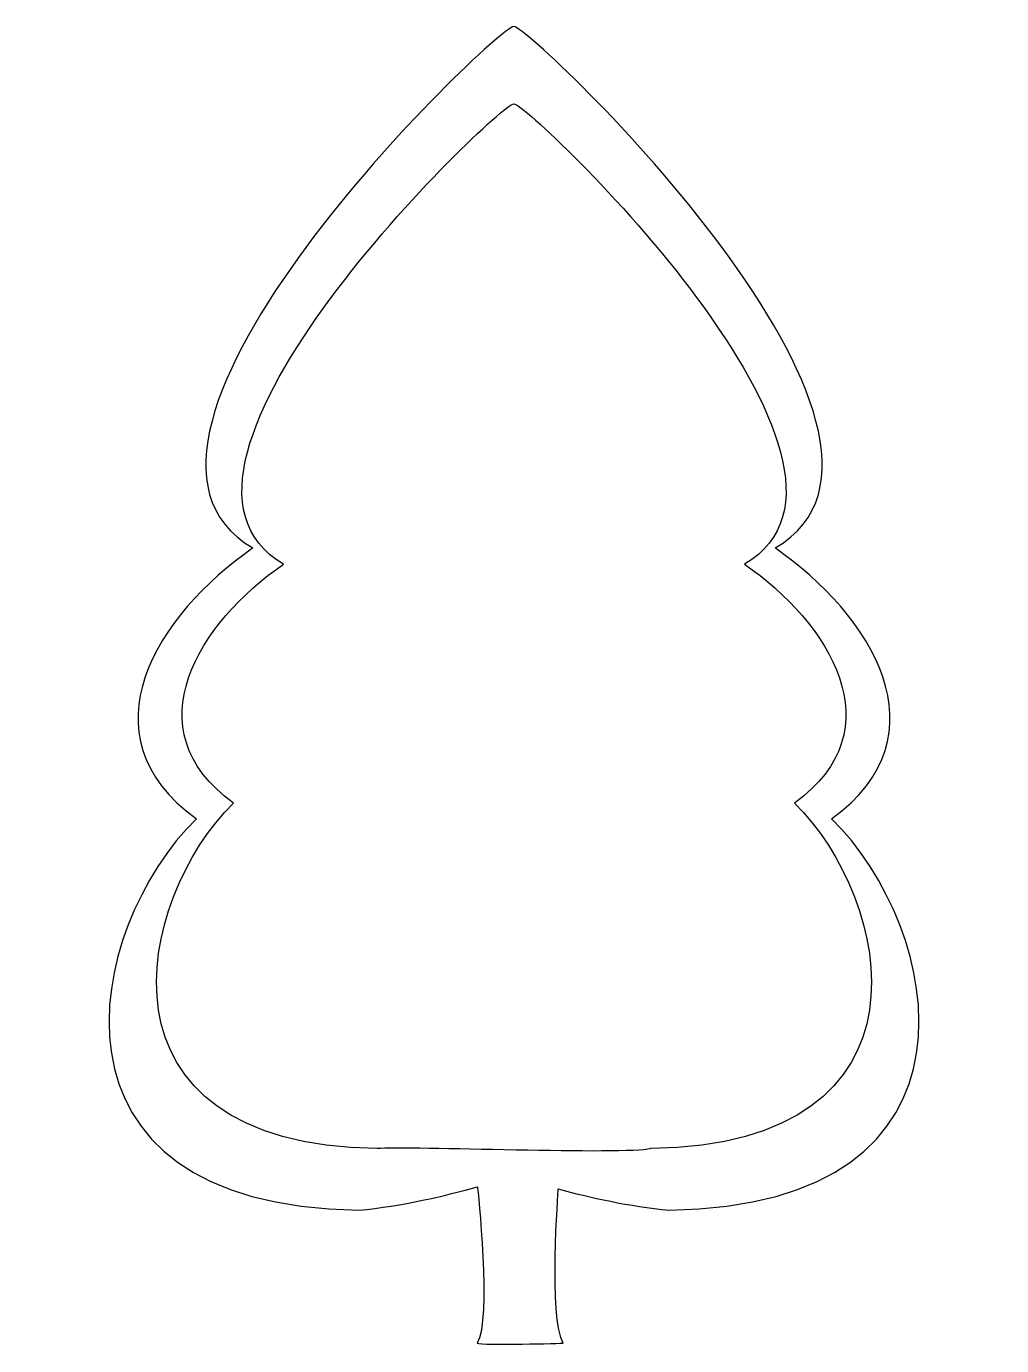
# Model space of a CAD drawing. Header units: centimetres. Extents: x -5.8 to 5.8, y -7.8 to 7.8.
import ezdxf

# ---------------------------------------------------------------- set-up
doc = ezdxf.new("R2010")
doc.units = ezdxf.units.CM
doc.header["$MEASUREMENT"] = 0
doc.layers.add('Camada 1', color=7, linetype='Continuous')

msp = doc.modelspace()

# ---------------------------------------------------------------- linework, layer by layer
at = {"layer": 'Camada 1'}
for points, knots in [([(0.58108, -7.76199), (0.58108, -7.76199), (-0.37727, -7.79067), (-0.4355, -7.76199), (-0.4355, -7.76199), (-0.26119, -7.50077), (-0.43084, -5.91747), (-0.43084, -5.91747), (-0.43084, -5.91747), (-0.80261, -6.02127), (-1.3246, -6.14575), (-1.82975, -6.19303), (-1.82975, -6.19303), (-5.75127, -6.1348), (-5.05415, -2.85256), (-3.74684, -1.57478), (-3.74684, -1.57478), (-5.11196, -0.58733), (-4.21187, 0.83647), (-3.07882, 1.62051), (-3.07882, 1.62051), (-5.28624, 2.89868), (-0.23439, 7.74606), (-0.00188, 7.77474), (-0.00188, 7.77474), (-0.00188, 7.77474), (-0.00188, 7.77474), (-0.00188, 7.77474), (-0.00188, 7.77474), (0.23064, 7.74606), (5.28624, 2.89868), (3.07882, 1.62048), (3.07882, 1.62048), (4.21185, 0.83644), (5.11196, -0.58734), (3.74681, -1.57481), (3.74681, -1.57481), (5.05414, -2.85259), (5.75127, -6.13482), (1.82972, -6.19306), (1.82972, -6.19306), (1.36511, -6.14956), (0.88574, -6.04071), (0.52281, -5.94237), (0.52281, -5.94237), (0.52282, -5.94237), (0.4068, -7.47124), (0.58108, -7.76199)], [0, 0, 0, 0, 0.07692308, 0.07692308, 0.07692308, 0.07692308, 0.15384615, 0.15384615, 0.15384615, 0.15384615, 0.23076923, 0.23076923, 0.23076923, 0.23076923, 0.30769231, 0.30769231, 0.30769231, 0.30769231, 0.38461538, 0.38461538, 0.38461538, 0.38461538, 0.46153846, 0.46153846, 0.46153846, 0.46153846, 0.53846154, 0.53846154, 0.53846154, 0.53846154, 0.61538462, 0.61538462, 0.61538462, 0.61538462, 0.69230769, 0.69230769, 0.69230769, 0.69230769, 0.76923077, 0.76923077, 0.76923077, 0.76923077, 0.84615385, 0.84615385, 0.84615385, 0.84615385, 1, 1, 1, 1]), ([(1.6151, -5.4666), (1.6151, -5.4666), (1.59816, -5.46329), (1.6151, -5.4666), (1.6151, -5.4666), (5.07664, -5.41519), (4.4613, -2.51798), (3.30732, -1.39009), (3.30732, -1.39009), (4.51234, -0.51847), (3.71782, 0.73832), (2.7177, 1.43039), (2.7177, 1.43039), (4.6662, 2.55868), (0.2036, 6.83744), (-0.00163, 6.86276), (-0.00163, 6.86276), (-0.00163, 6.86276), (-0.00163, 6.86276), (-0.00163, 6.86276), (-0.00163, 6.86276), (-0.2069, 6.83743), (-4.66617, 2.55867), (-2.71769, 1.43038), (-2.71769, 1.43038), (-3.71782, 0.73834), (-4.51233, -0.51846), (-3.30734, -1.3901), (-3.30734, -1.3901), (-4.46129, -2.51799), (-5.07666, -5.41521), (-1.61512, -5.46661), (-1.61512, -5.46661), (-1.25537, -5.43294), (1.31339, -5.54364), (1.6151, -5.4666), (1.6151, -5.4666), (1.6151, -5.4666), (1.6151, -5.4666), (1.6151, -5.4666)], [0, 0, 0, 0, 0.09090909, 0.09090909, 0.09090909, 0.09090909, 0.18181818, 0.18181818, 0.18181818, 0.18181818, 0.27272727, 0.27272727, 0.27272727, 0.27272727, 0.36363636, 0.36363636, 0.36363636, 0.36363636, 0.45454545, 0.45454545, 0.45454545, 0.45454545, 0.54545455, 0.54545455, 0.54545455, 0.54545455, 0.63636364, 0.63636364, 0.63636364, 0.63636364, 0.72727273, 0.72727273, 0.72727273, 0.72727273, 0.81818182, 0.81818182, 0.81818182, 0.81818182, 1, 1, 1, 1])]:
    msp.add_open_spline(points, degree=3, knots=knots, dxfattribs=at)

doc.saveas('drawing.dxf')
